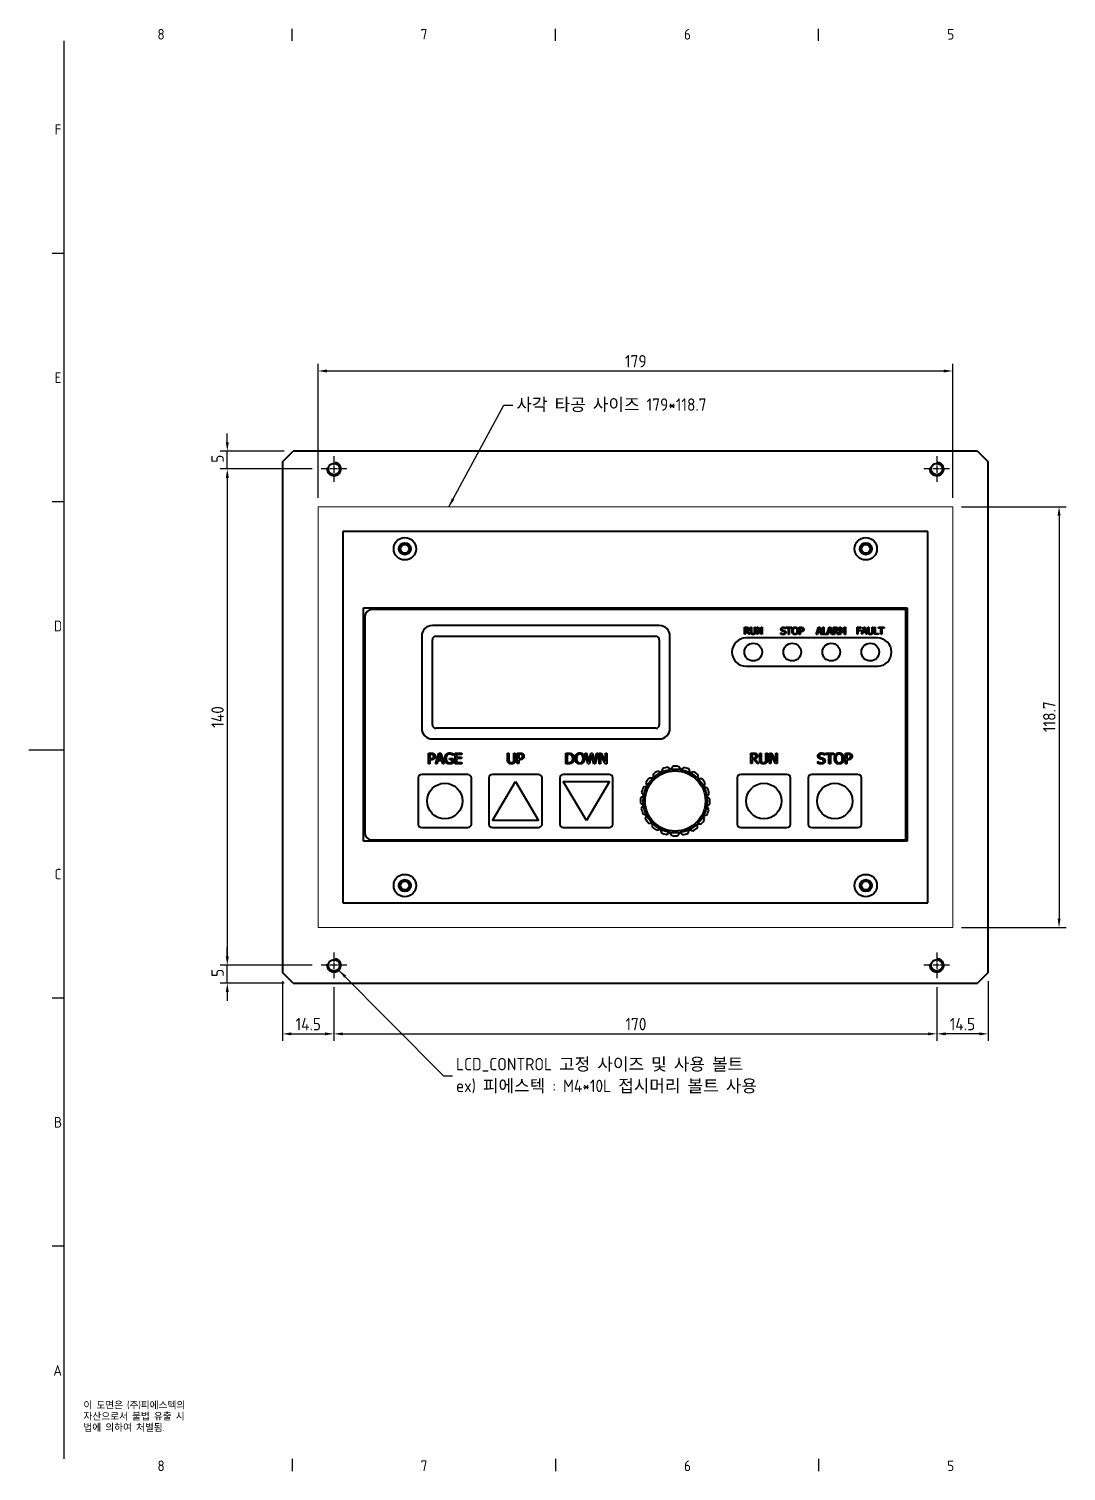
# Model space of a CAD drawing. Header units: millimetres. Extents: x 0 to 1193, y 0 to 420.
# Drawn here: x 0 to 292.6, y 6.6 to 413.4 of the extents above; entities that cross this region are included whole.
import ezdxf

# ---------------------------------------------------------------- set-up
doc = ezdxf.new("R2010")
doc.units = ezdxf.units.MM
doc.linetypes.add('CHAIN', pattern=[0.3543, 0.2362, -0.0295, 0.0591, -0.0295])
doc.layers.get('0').update_dxf_attribs({"color": 3, "lineweight": 25})
for name, color, linetype, lineweight in [('가시적인 것(ISO)', 3, 'Continuous', 40), ('가시적인 좁은 것(ISO)', 3, 'Continuous', 35), ('경계(ISO)', 7, 'Continuous', 25), ('기호(ISO)', 5, 'Continuous', 25), ('스케치 형상(ISO)', 3, 'Continuous', 25), ('중심 표식(ISO)', 1, 'Continuous', 25), ('치수(ISO)', 2, 'Continuous', 25)]:
    doc.layers.add(name, color=color, linetype=linetype, lineweight=lineweight)
doc.styles.add('문자 텍스트_PSTEK_POSCO', font='isocp.shx')
doc.styles.add('치수 텍스트_PSTEK_POSCO', font='isocp.shx')
doc.dimstyles.new('치수_PSTEK_POSCO', dxfattribs={"dimtxt": 3.5, "dimasz": 2.5, "dimexe": 2, "dimexo": 2.5, "dimgap": 1, "dimtad": 1, "dimrnd": 1e-08, "dimdsep": 46, "dimtxsty": '치수 텍스트_PSTEK_POSCO', "dimcen": 0.09, "dimdle": 10, "dimclrd": 7, "dimclre": 7, "dimclrt": 2, "dimadec": 1, "dimazin": 2, "dimtfac": 1, "dimtmove": 0, "dimatfit": 3, "dimfxl": 0, "dimtolj": 1, "dimlwd": -1, "dimlwe": -1, "dimarcsym": 0})
doc.dimstyles.new('치수_PSTEK_POSCO$7', dxfattribs={"dimtxt": 3.5, "dimasz": 2.5, "dimexe": 2, "dimexo": 2.5, "dimgap": 1, "dimtad": 1, "dimrnd": 1e-08, "dimdsep": 46, "dimtxsty": '치수 텍스트_PSTEK_POSCO', "dimcen": 0.09, "dimdle": 10, "dimclrd": 7, "dimclre": 7, "dimclrt": 2, "dimadec": 1, "dimazin": 2, "dimtfac": 1, "dimtmove": 0, "dimatfit": 3, "dimfxl": 0, "dimtolj": 1, "dimlwd": -1, "dimlwe": -1, "dimarcsym": 0})

# ---------------------------------------------------------------- blocks, each defined once
blk = doc.blocks.new('경계 Default Border')
at = {"layer": '경계(ISO)'}
for p, q in [((74.25, 410), (74.25, 413.4)), ((148.5, 410), (148.5, 413.4)), ((222.75, 410), (222.75, 413.4)), ((10, 350), (6.6, 350)), ((10, 280), (6.6, 280)), ((10, 140), (6.6, 140)), ((10, 70), (6.6, 70)), ((74.25, 10), (74.25, 6.6)), ((148.5, 10), (148.5, 6.6)), ((222.75, 10), (222.75, 6.6))]:
    blk.add_line(p, q, dxfattribs=at)
at = {"layer": '경계(ISO)', "flags": 128}
for points in [[(10, 10), (10, 410)], [(0, 210), (10, 210)]]:
    blk.add_lwpolyline(points, dxfattribs=at)
at = {"layer": '경계(ISO)', "color": 2, "char_height": 3, "attachment_point": 7, "style": '문자 텍스트_PSTEK_POSCO'}
for s, insert in [('8', (36.27, 410.37)), ('7', (110.52, 410.39)), ('6', (184.77, 410.37)), ('5', (259.02, 410.37)), ('F', (7.24, 383.5)), ('E', (7.24, 313.47)), ('D', (7.08, 243.47)), ('C', (7.24, 173.47)), ('B', (7.08, 103.47)), ('A', (6.91, 33.49)), ('8', (36.27, 6.57)), ('7', (110.52, 6.59)), ('6', (184.77, 6.57)), ('5', (259.02, 6.57))]:
    blk.add_mtext(s, dxfattribs=dict(at, insert=insert))
blk = doc.blocks.new('*D23')
at = {"layer": 'Defpoints', "color": 0}
for p in [(82.43, 289.25), (55.97, 149.25), (82.43, 149.25)]:
    blk.add_point(p, dxfattribs=at)
at = {"layer": '치수(ISO)', "color": 7}
for p, q in [((79.93, 289.25), (53.97, 289.25)), ((55.97, 286.75), (55.97, 151.75)), ((79.93, 149.25), (53.97, 149.25))]:
    blk.add_line(p, q, dxfattribs=at)
for points in [[(55.55, 286.75), (56.39, 286.75), (55.97, 289.25)], [(55.55, 151.75), (56.39, 151.75), (55.97, 149.25)]]:
    blk.add_solid(points, dxfattribs=at)
at = {"layer": '치수(ISO)', "color": 2, "insert": (53.22, 216.27), "char_height": 3.5, "attachment_point": 4, "rotation": 90, "style": '치수 텍스트_PSTEK_POSCO'}
blk.add_mtext('\\A1;140', dxfattribs=at)
blk = doc.blocks.new('*D24')
at = {"layer": 'Defpoints', "color": 0}
for p in [(86.05, 145.63), (256.05, 145.63), (256.05, 129.92)]:
    blk.add_point(p, dxfattribs=at)
at = {"layer": '치수(ISO)', "color": 7}
for p, q in [((86.05, 143.13), (86.05, 127.92)), ((256.05, 143.13), (256.05, 127.92)), ((88.55, 129.92), (253.55, 129.92))]:
    blk.add_line(p, q, dxfattribs=at)
for points in [[(88.55, 130.33), (88.55, 129.5), (86.05, 129.92)], [(253.55, 130.33), (253.55, 129.5), (256.05, 129.92)]]:
    blk.add_solid(points, dxfattribs=at)
at = {"layer": '치수(ISO)', "color": 2, "insert": (168.25, 132.67), "char_height": 3.5, "attachment_point": 4, "style": '치수 텍스트_PSTEK_POSCO'}
blk.add_mtext('\\A1;170', dxfattribs=at)
blk = doc.blocks.new('*D25')
at = {"layer": 'Defpoints', "color": 0}
for p in [(71.55, 147.25), (86.05, 145.63), (86.05, 129.92)]:
    blk.add_point(p, dxfattribs=at)
at = {"layer": '치수(ISO)', "color": 7}
for p, q in [((71.55, 144.75), (71.55, 127.92)), ((86.05, 143.13), (86.05, 127.92)), ((74.05, 129.92), (83.55, 129.92))]:
    blk.add_line(p, q, dxfattribs=at)
for points in [[(74.05, 130.33), (74.05, 129.5), (71.55, 129.92)], [(83.55, 130.33), (83.55, 129.5), (86.05, 129.92)]]:
    blk.add_solid(points, dxfattribs=at)
at = {"layer": '치수(ISO)', "color": 2, "insert": (75.23, 132.67), "char_height": 3.5, "attachment_point": 4, "style": '치수 텍스트_PSTEK_POSCO'}
blk.add_mtext('\\A1;14.5', dxfattribs=at)
blk = doc.blocks.new('*D26')
at = {"layer": 'Defpoints', "color": 0}
for p in [(270.55, 147.25), (256.05, 145.63), (256.05, 129.92)]:
    blk.add_point(p, dxfattribs=at)
at = {"layer": '치수(ISO)', "color": 7}
for p, q in [((256.05, 143.13), (256.05, 127.92)), ((270.55, 144.75), (270.55, 127.92)), ((268.05, 129.92), (258.55, 129.92))]:
    blk.add_line(p, q, dxfattribs=at)
for points in [[(258.55, 130.33), (258.55, 129.5), (256.05, 129.92)], [(268.05, 130.33), (268.05, 129.5), (270.55, 129.92)]]:
    blk.add_solid(points, dxfattribs=at)
at = {"layer": '치수(ISO)', "color": 2, "insert": (259.73, 132.67), "char_height": 3.5, "attachment_point": 4, "style": '치수 텍스트_PSTEK_POSCO'}
blk.add_mtext('\\A1;14.5', dxfattribs=at)
blk = doc.blocks.new('*D27')
at = {"layer": 'Defpoints', "color": 0}
for p in [(55.97, 149.25), (82.43, 149.25), (74.55, 144.25)]:
    blk.add_point(p, dxfattribs=at)
at = {"layer": '치수(ISO)', "color": 7}
for p, q in [((55.97, 151.75), (55.97, 154.25)), ((79.93, 149.25), (53.97, 149.25)), ((55.97, 144.25), (55.97, 149.25)), ((72.05, 144.25), (53.97, 144.25)), ((55.97, 141.75), (55.97, 139.25))]:
    blk.add_line(p, q, dxfattribs=at)
for points in [[(55.55, 151.75), (56.39, 151.75), (55.97, 149.25)], [(55.55, 141.75), (56.39, 141.75), (55.97, 144.25)]]:
    blk.add_solid(points, dxfattribs=at)
at = {"layer": '치수(ISO)', "color": 2, "insert": (53.22, 145.98), "char_height": 3.5, "attachment_point": 4, "rotation": 90, "style": '치수 텍스트_PSTEK_POSCO'}
blk.add_mtext('\\A1;5', dxfattribs=at)
blk = doc.blocks.new('*D28')
at = {"layer": 'Defpoints', "color": 0}
for p in [(55.97, 294.25), (74.55, 294.25), (82.43, 289.25)]:
    blk.add_point(p, dxfattribs=at)
at = {"layer": '치수(ISO)', "color": 7}
for p, q in [((55.97, 296.75), (55.97, 299.25)), ((72.05, 294.25), (53.97, 294.25)), ((55.97, 289.25), (55.97, 294.25)), ((79.93, 289.25), (53.97, 289.25)), ((55.97, 286.75), (55.97, 284.25))]:
    blk.add_line(p, q, dxfattribs=at)
for points in [[(55.55, 296.75), (56.39, 296.75), (55.97, 294.25)], [(55.55, 286.75), (56.39, 286.75), (55.97, 289.25)]]:
    blk.add_solid(points, dxfattribs=at)
at = {"layer": '치수(ISO)', "color": 2, "insert": (53.22, 290.98), "char_height": 3.5, "attachment_point": 4, "rotation": 90, "style": '치수 텍스트_PSTEK_POSCO'}
blk.add_mtext('\\A1;5', dxfattribs=at)
blk = doc.blocks.new('*D29')
at = {"layer": 'Defpoints', "color": 0}
for p in [(260.55, 316.89), (81.55, 278.6), (260.55, 278.6)]:
    blk.add_point(p, dxfattribs=at)
at = {"layer": '치수(ISO)', "color": 7}
for p, q in [((81.55, 281.1), (81.55, 318.89)), ((260.55, 281.1), (260.55, 318.89)), ((84.05, 316.89), (258.05, 316.89))]:
    blk.add_line(p, q, dxfattribs=at)
for points in [[(84.05, 317.31), (84.05, 316.48), (81.55, 316.89)], [(258.05, 317.31), (258.05, 316.48), (260.55, 316.89)]]:
    blk.add_solid(points, dxfattribs=at)
at = {"layer": '치수(ISO)', "color": 2, "insert": (168.13, 319.64), "char_height": 3.5, "attachment_point": 4, "style": '치수 텍스트_PSTEK_POSCO'}
blk.add_mtext('\\A1;179', dxfattribs=at)
blk = doc.blocks.new('*D30')
at = {"layer": 'Defpoints', "color": 0}
for p in [(260.55, 278.6), (260.55, 159.9), (290.55, 159.9)]:
    blk.add_point(p, dxfattribs=at)
at = {"layer": '치수(ISO)', "color": 7}
for p, q in [((263.05, 278.6), (292.55, 278.6)), ((290.55, 276.1), (290.55, 162.4)), ((263.05, 159.9), (292.55, 159.9))]:
    blk.add_line(p, q, dxfattribs=at)
for points in [[(290.14, 276.1), (290.97, 276.1), (290.55, 278.6)], [(290.14, 162.4), (290.97, 162.4), (290.55, 159.9)]]:
    blk.add_solid(points, dxfattribs=at)
at = {"layer": '치수(ISO)', "color": 2, "insert": (287.8, 215.05), "char_height": 3.5, "attachment_point": 4, "rotation": 90, "style": '치수 텍스트_PSTEK_POSCO'}
blk.add_mtext('\\A1;118.7', dxfattribs=at)

msp = doc.modelspace()

# ---------------------------------------------------------------- linework, layer by layer
at = {"layer": '가시적인 것(ISO)'}
for p, q in [((71.553, 291.25), (74.553, 294.25)), ((267.553, 294.25), (74.553, 294.25)), ((267.553, 294.25), (270.553, 291.25)), ((71.553, 291.25), (71.553, 147.25)), ((270.553, 147.25), (270.553, 291.25)), ((88.553, 271.6), (88.553, 166.9)), ((253.553, 271.6), (88.553, 271.6)), ((253.553, 166.9), (253.553, 271.6)), ((94.403, 184.3), (94.403, 250.1)), ((94.403, 250.1), (247.703, 250.1)), ((247.303, 249.6), (96.803, 249.6)), ((247.303, 184.6), (247.303, 249.6)), ((247.703, 250.1), (247.703, 184.3)), ((94.803, 247.6), (94.803, 186.6)), ((177.803, 245.1), (113.803, 245.1)), ((201.832, 242.621), (201.832, 244.621)), ((201.832, 244.621), (202.348, 244.621)), ((202.362, 244.391), (202.098, 244.391)), ((202.098, 244.391), (202.098, 243.639)), ((203.514, 243.373), (203.514, 244.621)), ((203.514, 244.621), (203.78, 244.621)), ((203.78, 244.621), (203.78, 243.373)), ((204.696, 243.367), (204.696, 244.621)), ((204.696, 244.621), (204.962, 244.621)), ((204.962, 244.621), (204.962, 243.373)), ((205.343, 242.621), (205.343, 244.621)), ((205.343, 244.621), (205.72, 244.621)), ((206.476, 242.621), (205.591, 244.346)), ((205.591, 244.346), (205.591, 242.621)), ((205.72, 244.621), (206.526, 243.038)), ((206.526, 243.038), (206.526, 244.621)), ((206.526, 244.621), (206.774, 244.621)), ((206.774, 244.621), (206.774, 242.621)), ((213.388, 244.188), (213.369, 244.188)), ((213.388, 244.506), (213.388, 244.188)), ((213.532, 244.363), (213.532, 244.6)), ((213.532, 244.6), (215.14, 244.6)), ((214.203, 244.363), (213.532, 244.363)), ((214.203, 242.6), (214.203, 244.363)), ((215.14, 244.363), (214.469, 244.363)), ((214.469, 244.363), (214.469, 242.6)), ((215.14, 244.6), (215.14, 244.363)), ((217.289, 242.6), (217.289, 244.6)), ((217.289, 244.6), (217.792, 244.6)), ((217.775, 244.37), (217.555, 244.37)), ((217.555, 244.37), (217.555, 243.572)), ((222.043, 242.6), (222.717, 244.6)), ((222.874, 244.328), (222.566, 243.386)), ((222.717, 244.6), (223.044, 244.6)), ((223.184, 243.386), (222.874, 244.328)), ((223.044, 244.6), (223.719, 242.6)), ((223.908, 242.6), (223.908, 244.6)), ((223.908, 244.6), (224.174, 244.6)), ((224.174, 244.6), (224.174, 242.837)), ((225.067, 242.619), (225.735, 244.6)), ((225.892, 244.328), (225.584, 243.386)), ((225.735, 244.6), (226.062, 244.6)), ((226.202, 243.386), (225.892, 244.328)), ((226.062, 244.6), (226.737, 242.6)), ((226.926, 242.6), (226.926, 244.6)), ((226.926, 244.6), (227.442, 244.6)), ((227.456, 244.37), (227.192, 244.37)), ((227.192, 244.37), (227.192, 243.618)), ((228.633, 242.6), (228.633, 244.6)), ((228.633, 244.6), (228.996, 244.6)), ((229.398, 243.151), (228.881, 244.323)), ((228.881, 244.323), (228.881, 242.6)), ((228.996, 244.6), (229.495, 243.487)), ((229.495, 243.487), (229.978, 244.6)), ((230.082, 244.323), (229.56, 243.151)), ((229.978, 244.6), (230.348, 244.6)), ((230.082, 242.6), (230.082, 244.323)), ((230.348, 244.6), (230.348, 242.6)), ((233.574, 242.621), (233.574, 244.621)), ((233.574, 244.621), (234.77, 244.621)), ((234.77, 244.384), (233.839, 244.384)), ((233.839, 244.384), (233.839, 243.82)), ((234.77, 244.621), (234.77, 244.384)), ((234.792, 242.621), (235.467, 244.621)), ((235.624, 244.349), (235.316, 243.407)), ((235.467, 244.621), (235.794, 244.621)), ((235.933, 243.407), (235.624, 244.349)), ((235.794, 244.621), (236.468, 242.621)), ((236.634, 243.373), (236.634, 244.621)), ((236.634, 244.621), (236.899, 244.621)), ((236.899, 244.621), (236.899, 243.373)), ((237.815, 243.367), (237.815, 244.621)), ((237.815, 244.621), (238.081, 244.621)), ((238.081, 244.621), (238.081, 243.373)), ((238.462, 242.621), (238.462, 244.621)), ((238.462, 244.621), (238.728, 244.621)), ((238.728, 244.621), (238.728, 242.858)), ((239.625, 244.384), (239.625, 244.621)), ((239.625, 244.621), (241.233, 244.621)), ((240.296, 244.384), (239.625, 244.384)), ((240.296, 242.621), (240.296, 244.384)), ((241.233, 244.384), (240.562, 244.384)), ((240.562, 244.384), (240.562, 242.621)), ((241.233, 244.621), (241.233, 244.384)), ((110.803, 242.1), (110.803, 216.1)), ((113.803, 217.1), (113.803, 241.1)), ((114.803, 242.1), (176.803, 242.1)), ((177.803, 241.1), (177.803, 217.1)), ((180.803, 216.1), (180.803, 242.1)), ((202.098, 242.621), (201.832, 242.621)), ((202.098, 243.639), (202.331, 243.639)), ((202.403, 243.417), (202.098, 243.417)), ((202.098, 243.417), (202.098, 242.621)), ((239.303, 241.6), (202.303, 241.6)), ((203.035, 242.621), (202.403, 243.417)), ((202.668, 243.491), (203.38, 242.621)), ((203.38, 242.621), (203.035, 242.621)), ((205.591, 242.621), (205.343, 242.621)), ((206.774, 242.621), (206.476, 242.621)), ((212.106, 242.72), (212.106, 243.054)), ((212.106, 243.054), (212.125, 243.054)), ((214.469, 242.6), (214.203, 242.6)), ((217.555, 242.6), (217.289, 242.6)), ((217.555, 243.572), (217.737, 243.572)), ((217.78, 243.346), (217.555, 243.346)), ((217.555, 243.346), (217.555, 242.6)), ((222.312, 242.6), (222.043, 242.6)), ((222.493, 243.159), (222.312, 242.6)), ((223.257, 243.159), (222.493, 243.159)), ((222.566, 243.386), (223.184, 243.386)), ((223.438, 242.6), (223.257, 243.159)), ((223.719, 242.6), (223.438, 242.6)), ((225.33, 242.6), (223.908, 242.6)), ((224.174, 242.837), (225.067, 242.837)), ((225.067, 242.837), (225.067, 242.619)), ((225.511, 243.159), (225.33, 242.6)), ((226.275, 243.159), (225.511, 243.159)), ((225.584, 243.386), (226.202, 243.386)), ((226.456, 242.6), (226.275, 243.159)), ((226.737, 242.6), (226.456, 242.6)), ((227.192, 242.6), (226.926, 242.6)), ((227.192, 243.618), (227.425, 243.618)), ((227.497, 243.396), (227.192, 243.396)), ((227.192, 243.396), (227.192, 242.6)), ((228.129, 242.6), (227.497, 243.396)), ((227.762, 243.47), (228.474, 242.6)), ((228.474, 242.6), (228.129, 242.6)), ((228.881, 242.6), (228.633, 242.6)), ((229.56, 243.151), (229.398, 243.151)), ((230.348, 242.6), (230.082, 242.6)), ((233.839, 242.621), (233.574, 242.621)), ((233.839, 243.82), (234.731, 243.82)), ((234.731, 243.584), (233.839, 243.584)), ((233.839, 243.584), (233.839, 242.621)), ((234.731, 243.82), (234.731, 243.584)), ((235.061, 242.621), (234.792, 242.621)), ((235.243, 243.18), (235.061, 242.621)), ((236.006, 243.18), (235.243, 243.18)), ((235.316, 243.407), (235.933, 243.407)), ((236.188, 242.621), (236.006, 243.18)), ((236.468, 242.621), (236.188, 242.621)), ((239.621, 242.621), (238.462, 242.621)), ((238.728, 242.858), (239.621, 242.858)), ((239.621, 242.858), (239.621, 242.621)), ((240.562, 242.621), (240.296, 242.621)), ((202.303, 233.6), (239.303, 233.6)), ((176.803, 216.1), (114.803, 216.1)), ((113.803, 213.1), (177.803, 213.1)), ((112.697, 206.102), (112.697, 209.102)), ((112.697, 209.102), (113.451, 209.102)), ((113.427, 208.757), (113.096, 208.757)), ((113.096, 208.757), (113.096, 207.561)), ((113.096, 207.561), (113.368, 207.561)), ((114.649, 206.102), (115.661, 209.102)), ((115.897, 208.694), (115.435, 207.282)), ((115.661, 209.102), (116.152, 209.102)), ((116.361, 207.282), (115.897, 208.694)), ((116.152, 209.102), (117.163, 206.102)), ((118.612, 207.262), (118.612, 207.612)), ((118.612, 207.612), (119.701, 207.612)), ((119.689, 208.417), (119.655, 208.417)), ((119.689, 208.898), (119.689, 208.417)), ((119.701, 207.612), (119.701, 206.302)), ((120.202, 206.102), (120.202, 209.102)), ((120.202, 209.102), (122.079, 209.102)), ((122.079, 208.748), (120.601, 208.748)), ((120.601, 208.748), (120.601, 207.926)), ((120.601, 207.926), (121.979, 207.926)), ((121.979, 207.571), (120.601, 207.571)), ((120.601, 207.571), (120.601, 206.457)), ((121.979, 207.926), (121.979, 207.571)), ((122.079, 209.102), (122.079, 208.748)), ((135.01, 207.26), (135.01, 209.132)), ((135.01, 209.132), (135.408, 209.132)), ((135.408, 209.132), (135.408, 207.26)), ((136.782, 207.25), (136.782, 209.132)), ((136.782, 209.132), (137.181, 209.132)), ((137.181, 209.132), (137.181, 207.26)), ((137.752, 206.132), (137.752, 209.132)), ((137.752, 209.132), (138.506, 209.132)), ((138.481, 208.786), (138.151, 208.786)), ((138.151, 208.786), (138.151, 207.59)), ((138.151, 207.59), (138.423, 207.59)), ((151.441, 206.1), (151.441, 209.1)), ((151.441, 209.1), (152.124, 209.1)), ((152.143, 208.755), (151.84, 208.755)), ((151.84, 208.755), (151.84, 206.445)), ((157.674, 206.1), (156.908, 209.1)), ((156.908, 209.1), (157.319, 209.1)), ((157.319, 209.1), (157.922, 206.613)), ((157.922, 206.613), (158.52, 209.1)), ((158.71, 208.59), (158.117, 206.1)), ((158.52, 209.1), (158.926, 209.1)), ((159.32, 206.1), (158.71, 208.59)), ((158.926, 209.1), (159.529, 206.584)), ((159.529, 206.584), (160.13, 209.1)), ((160.521, 209.1), (159.767, 206.1)), ((160.13, 209.1), (160.521, 209.1)), ((160.878, 206.1), (160.878, 209.1)), ((160.878, 209.1), (161.445, 209.1)), ((162.578, 206.1), (161.25, 208.687)), ((161.25, 208.687), (161.25, 206.1)), ((161.445, 209.1), (162.653, 206.725)), ((162.653, 206.725), (162.653, 209.1)), ((162.653, 209.1), (163.025, 209.1)), ((163.025, 209.1), (163.025, 206.1)), ((203.597, 206.132), (203.597, 209.132)), ((203.597, 209.132), (204.37, 209.132)), ((204.392, 208.786), (203.995, 208.786)), ((203.995, 208.786), (203.995, 207.658)), ((203.995, 207.658), (204.345, 207.658)), ((206.12, 207.26), (206.12, 209.132)), ((206.12, 209.132), (206.519, 209.132)), ((206.519, 209.132), (206.519, 207.26)), ((207.893, 207.25), (207.893, 209.132)), ((207.893, 209.132), (208.291, 209.132)), ((208.291, 209.132), (208.291, 207.26)), ((208.863, 206.132), (208.863, 209.132)), ((208.863, 209.132), (209.429, 209.132)), ((210.562, 206.132), (209.234, 208.718)), ((209.234, 208.718), (209.234, 206.132)), ((209.429, 209.132), (210.637, 206.756)), ((210.637, 206.756), (210.637, 209.132)), ((210.637, 209.132), (211.009, 209.132)), ((211.009, 209.132), (211.009, 206.132)), ((224.431, 208.483), (224.401, 208.483)), ((224.431, 208.959), (224.431, 208.483)), ((224.647, 208.745), (224.647, 209.1)), ((224.647, 209.1), (227.059, 209.1)), ((225.653, 208.745), (224.647, 208.745)), ((225.653, 206.1), (225.653, 208.745)), ((227.059, 208.745), (226.052, 208.745)), ((226.052, 208.745), (226.052, 206.1)), ((227.059, 209.1), (227.059, 208.745)), ((230.282, 206.1), (230.282, 209.1)), ((230.282, 209.1), (231.036, 209.1)), ((231.012, 208.755), (230.681, 208.755)), ((230.681, 208.755), (230.681, 207.559)), ((230.681, 207.559), (230.953, 207.559)), ((113.096, 206.102), (112.697, 206.102)), ((113.434, 207.221), (113.096, 207.221)), ((113.096, 207.221), (113.096, 206.102)), ((115.053, 206.102), (114.649, 206.102)), ((115.325, 206.941), (115.053, 206.102)), ((116.47, 206.941), (115.325, 206.941)), ((115.435, 207.282), (116.361, 207.282)), ((116.743, 206.102), (116.47, 206.941)), ((117.163, 206.102), (116.743, 206.102)), ((119.307, 207.262), (118.612, 207.262)), ((119.307, 206.487), (119.307, 207.262)), ((122.079, 206.102), (120.202, 206.102)), ((120.601, 206.457), (122.079, 206.457)), ((122.079, 206.457), (122.079, 206.102)), ((138.151, 206.132), (137.752, 206.132)), ((138.489, 207.25), (138.151, 207.25)), ((138.151, 207.25), (138.151, 206.132)), ((152.131, 206.1), (151.441, 206.1)), ((151.84, 206.445), (152.143, 206.445)), ((158.117, 206.1), (157.674, 206.1)), ((159.767, 206.1), (159.32, 206.1)), ((161.25, 206.1), (160.878, 206.1)), ((163.025, 206.1), (162.578, 206.1)), ((178.35, 203.685), (177.32, 204.039)), ((178.703, 204.715), (178.35, 203.685)), ((181.042, 204.511), (180.172, 205.166)), ((181.696, 205.381), (181.042, 204.511)), ((183.857, 204.465), (183.232, 205.356)), ((184.749, 205.09), (183.857, 204.465)), ((186.521, 203.551), (186.201, 204.591)), ((187.561, 203.87), (186.521, 203.551)), ((203.995, 206.132), (203.597, 206.132)), ((204.452, 207.325), (203.995, 207.325)), ((203.995, 207.325), (203.995, 206.132)), ((205.401, 206.132), (204.452, 207.325)), ((204.851, 207.437), (205.918, 206.132)), ((205.918, 206.132), (205.401, 206.132)), ((209.234, 206.132), (208.863, 206.132)), ((211.009, 206.132), (210.562, 206.132)), ((222.508, 206.28), (222.508, 206.781)), ((222.508, 206.781), (222.537, 206.781)), ((226.052, 206.1), (225.653, 206.1)), ((230.681, 206.1), (230.282, 206.1)), ((231.019, 207.218), (230.681, 207.218)), ((230.681, 207.218), (230.681, 206.1)), ((109.803, 202.1), (109.803, 189.1)), ((123.803, 203.1), (110.803, 203.1)), ((124.803, 189.1), (124.803, 202.1)), ((129.733, 202.1), (129.733, 189.1)), ((143.733, 203.1), (130.733, 203.1)), ((130.733, 190.1), (137.233, 201.1)), ((137.233, 201.1), (143.733, 190.1)), ((144.733, 189.1), (144.733, 202.1)), ((149.733, 202.1), (149.733, 189.1)), ((163.733, 203.1), (150.733, 203.1)), ((157.233, 190.1), (150.733, 201.1)), ((150.733, 201.1), (163.733, 201.1)), ((163.733, 201.1), (157.233, 190.1)), ((164.733, 189.1), (164.733, 202.1)), ((174.352, 199.818), (173.312, 199.499)), ((174.033, 200.858), (174.352, 199.818)), ((176.045, 202.068), (174.957, 202.086)), ((176.063, 203.157), (176.045, 202.068)), ((188.771, 201.858), (188.789, 202.946)), ((189.86, 201.84), (188.771, 201.858)), ((190.388, 199.553), (190.742, 200.583)), ((191.418, 199.2), (190.388, 199.553)), ((199.803, 202.1), (199.803, 189.1)), ((213.803, 203.1), (200.803, 203.1)), ((214.803, 189.1), (214.803, 202.1)), ((219.803, 202.1), (219.803, 189.1)), ((233.803, 203.1), (220.803, 203.1)), ((234.803, 189.1), (234.803, 202.1)), ((173.438, 197.154), (172.547, 196.529)), ((172.813, 198.046), (173.438, 197.154)), ((191.214, 196.861), (191.868, 197.731)), ((192.084, 196.207), (191.214, 196.861)), ((172.522, 194.993), (173.392, 194.339)), ((173.392, 194.339), (172.737, 193.469)), ((173.188, 192), (174.218, 191.647)), ((174.218, 191.647), (173.864, 190.617)), ((190.253, 191.382), (191.294, 191.702)), ((190.573, 190.342), (190.253, 191.382)), ((191.168, 194.046), (192.059, 194.671)), ((191.793, 193.154), (191.168, 194.046)), ((110.803, 188.1), (123.803, 188.1)), ((143.733, 190.1), (130.733, 190.1)), ((130.733, 188.1), (143.733, 188.1)), ((150.733, 188.1), (163.733, 188.1)), ((174.746, 189.36), (175.835, 189.342)), ((175.835, 189.342), (175.817, 188.254)), ((177.045, 187.33), (178.085, 187.65)), ((178.085, 187.65), (178.404, 186.609)), ((185.903, 186.485), (186.256, 187.515)), ((186.256, 187.515), (187.286, 187.161)), ((188.543, 188.043), (188.561, 189.132)), ((188.561, 189.132), (189.649, 189.114)), ((200.803, 188.1), (213.803, 188.1)), ((220.803, 188.1), (233.803, 188.1)), ((247.703, 184.3), (94.403, 184.3)), ((96.803, 184.6), (247.303, 184.6)), ((179.857, 186.11), (180.749, 186.735)), ((180.749, 186.735), (181.374, 185.844)), ((182.91, 185.819), (183.564, 186.689)), ((183.564, 186.689), (184.434, 186.035)), ((88.553, 166.9), (253.553, 166.9)), ((74.553, 144.25), (71.553, 147.25)), ((270.553, 147.25), (267.553, 144.25)), ((74.553, 144.25), (267.553, 144.25))]:
    msp.add_line(p, q, dxfattribs=at)
for centre, radius in [((86.053, 289.25), 1.621), ((256.053, 289.25), 1.621), ((106.053, 266.75), 3.15), ((236.053, 266.75), 3.15), ((106.053, 266.75), 1.7), ((106.053, 266.75), 1.23), ((236.053, 266.75), 1.7), ((236.053, 266.75), 1.23), ((204.303, 237.6), 2.5), ((215.303, 237.6), 2.5), ((226.303, 237.6), 2.5), ((237.303, 237.6), 2.5), ((182.303, 195.6), 9), ((182.303, 195.6), 8.5), ((117.303, 195.6), 5), ((207.303, 195.6), 5), ((227.303, 195.6), 5), ((106.053, 171.75), 3.15), ((106.053, 171.75), 1.7), ((106.053, 171.75), 1.23), ((236.053, 171.75), 3.15), ((236.053, 171.75), 1.7), ((236.053, 171.75), 1.23), ((86.053, 149.25), 1.621), ((256.053, 149.25), 1.621)]:
    msp.add_circle(centre, radius, dxfattribs=at)
for centre, radius, start, end in [((96.803, 247.6), 2, 90, 180), ((113.803, 242.1), 3, 90, 180), ((177.803, 242.1), 3, 0, 90), ((114.803, 241.1), 1, 90, 180), ((176.803, 241.1), 1, 0, 90), ((202.303, 237.6), 4, 90, 270), ((239.303, 237.6), 4, 270, 90), ((113.803, 216.1), 3, 180, 270), ((114.803, 217.1), 1, 180, 270), ((176.803, 217.1), 1, 270, 0), ((177.803, 216.1), 3, 270, 0), ((182.303, 195.6), 9.8, 120.55901, 129.54933), ((182.303, 195.6), 9.8, 102.55901, 111.54933), ((182.303, 195.6), 9.8, 84.55901, 93.54933), ((182.303, 195.6), 9.8, 66.55901, 75.54933), ((182.303, 195.6), 9.8, 48.55901, 57.54933), ((110.803, 202.1), 1, 90, 180), ((123.803, 202.1), 1, 0, 90), ((130.733, 202.1), 1, 90, 180), ((143.733, 202.1), 1, 0, 90), ((150.733, 202.1), 1, 90, 180), ((163.733, 202.1), 1, 0, 90), ((182.303, 195.6), 9.8, 156.55901, 165.54933), ((182.303, 195.6), 9.8, 138.55901, 147.54933), ((182.303, 195.6), 9.8, 30.55901, 39.54933), ((200.803, 202.1), 1, 90, 180), ((213.803, 202.1), 1, 0, 90), ((220.803, 202.1), 1, 90, 180), ((233.803, 202.1), 1, 0, 90), ((182.303, 195.6), 9.8, 174.55901, 183.54933), ((182.303, 195.6), 9.8, 12.55901, 21.54933), ((182.303, 195.6), 9.8, 354.55901, 3.54933), ((182.303, 195.6), 9.8, 192.55901, 201.54933), ((182.303, 195.6), 9.8, 336.55901, 345.54933), ((110.803, 189.1), 1, 180, 270), ((123.803, 189.1), 1, 270, 0), ((130.733, 189.1), 1, 180, 270), ((143.733, 189.1), 1, 270, 0), ((150.733, 189.1), 1, 180, 270), ((163.733, 189.1), 1, 270, 0), ((182.303, 195.6), 9.8, 210.55901, 219.54933), ((182.303, 195.6), 9.8, 228.55901, 237.54933), ((182.303, 195.6), 9.8, 300.55901, 309.54933), ((182.303, 195.6), 9.8, 318.55901, 327.54933), ((200.803, 189.1), 1, 180, 270), ((213.803, 189.1), 1, 270, 0), ((220.803, 189.1), 1, 180, 270), ((233.803, 189.1), 1, 270, 0), ((96.803, 186.6), 2, 180, 270), ((182.303, 195.6), 9.8, 246.55901, 255.54933), ((182.303, 195.6), 9.8, 264.55901, 273.54933), ((182.303, 195.6), 9.8, 282.55901, 291.54933)]:
    msp.add_arc(centre, radius, start, end, dxfattribs=at)
for points in [[(202.348, 244.621), (202.519, 244.621), (202.751, 244.584), (202.856, 244.516)], [(202.68, 244.323), (202.623, 244.36), (202.472, 244.391), (202.362, 244.391)], [(202.806, 244.057), (202.806, 244.145), (202.745, 244.279), (202.68, 244.323)], [(202.856, 244.516), (202.962, 244.448), (203.083, 244.235), (203.083, 244.078)], [(212.121, 244.064), (212.121, 244.307), (212.5, 244.636), (212.793, 244.636)], [(212.811, 244.406), (212.626, 244.406), (212.398, 244.232), (212.398, 244.091)], [(212.793, 244.636), (212.962, 244.636), (213.26, 244.569), (213.388, 244.506)], [(213.369, 244.188), (213.273, 244.276), (212.975, 244.406), (212.811, 244.406)], [(215.229, 243.6), (215.229, 243.851), (215.354, 244.234), (215.469, 244.372)], [(215.469, 244.372), (215.586, 244.504), (215.912, 244.642), (216.113, 244.642)], [(215.67, 244.205), (215.591, 244.102), (215.506, 243.795), (215.506, 243.6)], [(216.114, 244.412), (215.97, 244.412), (215.753, 244.312), (215.67, 244.205)], [(216.113, 244.642), (216.317, 244.642), (216.644, 244.5), (216.758, 244.372)], [(216.557, 244.205), (216.477, 244.308), (216.254, 244.412), (216.114, 244.412)], [(216.72, 243.6), (216.72, 243.798), (216.634, 244.104), (216.557, 244.205)], [(216.758, 244.372), (216.871, 244.239), (216.997, 243.85), (216.997, 243.6)], [(218.132, 244.294), (218.069, 244.336), (217.9, 244.37), (217.775, 244.37)], [(217.792, 244.6), (217.97, 244.6), (218.219, 244.542), (218.315, 244.475)], [(218.276, 243.989), (218.276, 244.093), (218.205, 244.245), (218.132, 244.294)], [(218.315, 244.475), (218.427, 244.399), (218.553, 244.164), (218.553, 243.997)], [(227.442, 244.6), (227.613, 244.6), (227.845, 244.563), (227.95, 244.495)], [(227.774, 244.302), (227.717, 244.339), (227.566, 244.37), (227.456, 244.37)], [(227.9, 244.036), (227.9, 244.124), (227.839, 244.258), (227.774, 244.302)], [(227.95, 244.495), (228.056, 244.427), (228.177, 244.214), (228.177, 244.057)], [(202.331, 243.639), (202.446, 243.639), (202.63, 243.679), (202.693, 243.743)], [(203.083, 244.078), (203.083, 243.859), (202.86, 243.563), (202.668, 243.491)], [(202.693, 243.743), (202.751, 243.798), (202.806, 243.953), (202.806, 244.057)], [(203.706, 242.764), (203.6, 242.867), (203.514, 243.159), (203.514, 243.373)], [(204.237, 242.579), (204.061, 242.579), (203.798, 242.671), (203.706, 242.764)], [(203.78, 243.373), (203.78, 243.234), (203.816, 243.046), (203.866, 242.97)], [(203.866, 242.97), (203.92, 242.889), (204.104, 242.806), (204.237, 242.806)], [(204.237, 242.806), (204.362, 242.806), (204.557, 242.889), (204.61, 242.97)], [(204.771, 242.764), (204.675, 242.67), (204.422, 242.579), (204.237, 242.579)], [(204.61, 242.97), (204.66, 243.046), (204.696, 243.232), (204.696, 243.367)], [(204.962, 243.373), (204.962, 243.164), (204.878, 242.866), (204.771, 242.764)], [(212.762, 242.564), (212.545, 242.564), (212.241, 242.655), (212.106, 242.72)], [(212.25, 243.702), (212.189, 243.769), (212.121, 243.947), (212.121, 244.064)], [(212.125, 243.054), (212.257, 242.931), (212.589, 242.795), (212.743, 242.795)], [(212.581, 243.525), (212.477, 243.553), (212.313, 243.636), (212.25, 243.702)], [(212.398, 244.091), (212.398, 243.965), (212.532, 243.814), (212.659, 243.78)], [(212.942, 243.435), (212.85, 243.461), (212.696, 243.496), (212.581, 243.525)], [(212.659, 243.78), (212.743, 243.757), (212.988, 243.699), (213.069, 243.675)], [(212.743, 242.795), (212.963, 242.795), (213.189, 242.978), (213.189, 243.128)], [(213.284, 242.746), (213.189, 242.658), (212.946, 242.564), (212.762, 242.564)], [(213.189, 243.128), (213.189, 243.248), (213.07, 243.397), (212.942, 243.435)], [(213.069, 243.675), (213.275, 243.611), (213.466, 243.357), (213.466, 243.171)], [(213.466, 243.171), (213.466, 243.052), (213.37, 242.825), (213.284, 242.746)], [(215.467, 242.83), (215.352, 242.963), (215.229, 243.354), (215.229, 243.6)], [(216.113, 242.558), (215.91, 242.558), (215.586, 242.696), (215.467, 242.83)], [(215.506, 243.6), (215.506, 243.206), (215.837, 242.788), (216.114, 242.788)], [(216.758, 242.83), (216.634, 242.691), (216.309, 242.558), (216.113, 242.558)], [(216.114, 242.788), (216.391, 242.788), (216.72, 243.206), (216.72, 243.6)], [(216.997, 243.6), (216.997, 243.357), (216.874, 242.963), (216.758, 242.83)], [(217.737, 243.572), (217.899, 243.572), (218.098, 243.624), (218.163, 243.692)], [(218.378, 243.553), (218.275, 243.451), (217.994, 243.346), (217.78, 243.346)], [(218.163, 243.692), (218.223, 243.752), (218.276, 243.893), (218.276, 243.989)], [(218.553, 243.997), (218.553, 243.867), (218.461, 243.634), (218.378, 243.553)], [(227.425, 243.618), (227.54, 243.618), (227.724, 243.658), (227.787, 243.722)], [(228.177, 244.057), (228.177, 243.838), (227.954, 243.542), (227.762, 243.47)], [(227.787, 243.722), (227.845, 243.777), (227.9, 243.932), (227.9, 244.036)], [(236.825, 242.764), (236.719, 242.867), (236.634, 243.159), (236.634, 243.373)], [(237.356, 242.579), (237.18, 242.579), (236.917, 242.671), (236.825, 242.764)], [(236.899, 243.373), (236.899, 243.234), (236.935, 243.046), (236.985, 242.97)], [(236.985, 242.97), (237.039, 242.889), (237.224, 242.806), (237.356, 242.806)], [(237.356, 242.806), (237.481, 242.806), (237.676, 242.889), (237.729, 242.97)], [(237.89, 242.764), (237.794, 242.67), (237.541, 242.579), (237.356, 242.579)], [(237.729, 242.97), (237.779, 243.046), (237.815, 243.232), (237.815, 243.367)], [(238.081, 243.373), (238.081, 243.164), (237.997, 242.866), (237.89, 242.764)], [(113.368, 207.561), (113.611, 207.561), (113.91, 207.639), (114.008, 207.741)], [(113.961, 208.643), (113.867, 208.706), (113.614, 208.757), (113.427, 208.757)], [(114.331, 207.532), (114.175, 207.379), (113.755, 207.221), (113.434, 207.221)], [(113.451, 209.102), (113.718, 209.102), (114.093, 209.015), (114.236, 208.915)], [(114.178, 208.186), (114.178, 208.342), (114.071, 208.57), (113.961, 208.643)], [(114.008, 207.741), (114.098, 207.831), (114.178, 208.043), (114.178, 208.186)], [(114.236, 208.915), (114.404, 208.801), (114.593, 208.449), (114.593, 208.198)], [(114.593, 208.198), (114.593, 208.004), (114.455, 207.654), (114.331, 207.532)], [(117.277, 207.605), (117.277, 207.967), (117.482, 208.541), (117.671, 208.745)], [(117.669, 206.436), (117.479, 206.635), (117.277, 207.223), (117.277, 207.605)], [(117.671, 208.745), (117.854, 208.942), (118.388, 209.156), (118.707, 209.156)], [(118.661, 208.811), (118.228, 208.811), (117.693, 208.159), (117.693, 207.617)], [(117.693, 207.617), (117.693, 207.316), (117.834, 206.863), (117.968, 206.708)], [(119.276, 208.67), (119.154, 208.731), (118.841, 208.811), (118.661, 208.811)], [(118.707, 209.156), (118.86, 209.156), (119.137, 209.112), (119.264, 209.073)], [(119.264, 209.073), (119.366, 209.044), (119.614, 208.937), (119.689, 208.898)], [(119.655, 208.417), (119.58, 208.483), (119.422, 208.602), (119.276, 208.67)], [(138.423, 207.59), (138.666, 207.59), (138.965, 207.668), (139.062, 207.77)], [(139.016, 208.672), (138.921, 208.735), (138.669, 208.786), (138.481, 208.786)], [(139.386, 207.561), (139.23, 207.408), (138.81, 207.25), (138.489, 207.25)], [(138.506, 209.132), (138.773, 209.132), (139.147, 209.044), (139.291, 208.944)], [(139.233, 208.215), (139.233, 208.371), (139.126, 208.599), (139.016, 208.672)], [(139.062, 207.77), (139.152, 207.86), (139.233, 208.072), (139.233, 208.215)], [(139.291, 208.944), (139.459, 208.83), (139.648, 208.478), (139.648, 208.227)], [(139.648, 208.227), (139.648, 208.033), (139.51, 207.683), (139.386, 207.561)], [(152.124, 209.1), (152.547, 209.1), (153.028, 208.974), (153.199, 208.862)], [(152.936, 208.575), (152.775, 208.67), (152.413, 208.755), (152.143, 208.755)], [(153.391, 207.602), (153.391, 207.948), (153.162, 208.436), (152.936, 208.575)], [(152.972, 206.645), (153.181, 206.786), (153.391, 207.252), (153.391, 207.602)], [(153.806, 207.598), (153.806, 207.187), (153.473, 206.525), (153.194, 206.341)], [(153.199, 208.862), (153.488, 208.67), (153.806, 208.035), (153.806, 207.598)], [(154.069, 207.6), (154.069, 207.977), (154.256, 208.551), (154.429, 208.757)], [(154.426, 206.445), (154.254, 206.645), (154.069, 207.231), (154.069, 207.6)], [(154.429, 208.757), (154.604, 208.957), (155.092, 209.163), (155.394, 209.163)], [(154.73, 208.507), (154.611, 208.354), (154.485, 207.892), (154.485, 207.6)], [(154.485, 207.6), (154.485, 207.009), (154.981, 206.382), (155.396, 206.382)], [(155.396, 208.818), (155.18, 208.818), (154.854, 208.667), (154.73, 208.507)], [(155.394, 209.163), (155.7, 209.163), (156.191, 208.949), (156.361, 208.757)], [(156.06, 208.507), (155.941, 208.662), (155.605, 208.818), (155.396, 208.818)], [(155.396, 206.382), (155.812, 206.382), (156.305, 207.009), (156.305, 207.6)], [(156.305, 207.6), (156.305, 207.897), (156.177, 208.356), (156.06, 208.507)], [(156.361, 208.757), (156.532, 208.558), (156.721, 207.974), (156.721, 207.6)], [(156.721, 207.6), (156.721, 207.235), (156.536, 206.645), (156.361, 206.445)], [(204.345, 207.658), (204.518, 207.658), (204.793, 207.719), (204.888, 207.814)], [(204.37, 209.132), (204.628, 209.132), (204.975, 209.076), (205.133, 208.974)], [(204.868, 208.684), (204.783, 208.74), (204.557, 208.786), (204.392, 208.786)], [(205.474, 208.317), (205.474, 207.989), (205.138, 207.544), (204.851, 207.437)], [(205.058, 208.286), (205.058, 208.417), (204.965, 208.619), (204.868, 208.684)], [(204.888, 207.814), (204.975, 207.897), (205.058, 208.13), (205.058, 208.286)], [(205.133, 208.974), (205.291, 208.872), (205.474, 208.553), (205.474, 208.317)], [(222.529, 208.295), (222.529, 208.66), (223.098, 209.154), (223.538, 209.154)], [(222.724, 207.753), (222.632, 207.853), (222.529, 208.12), (222.529, 208.295)], [(223.22, 207.488), (223.064, 207.53), (222.819, 207.654), (222.724, 207.753)], [(223.565, 208.808), (223.288, 208.808), (222.945, 208.548), (222.945, 208.337)], [(222.945, 208.337), (222.945, 208.147), (223.147, 207.921), (223.337, 207.87)], [(223.762, 207.352), (223.623, 207.391), (223.393, 207.444), (223.22, 207.488)], [(223.337, 207.87), (223.463, 207.836), (223.83, 207.748), (223.952, 207.712)], [(223.538, 209.154), (223.791, 209.154), (224.239, 209.054), (224.431, 208.959)], [(224.401, 208.483), (224.258, 208.614), (223.811, 208.808), (223.565, 208.808)], [(223.952, 207.712), (224.26, 207.617), (224.547, 207.235), (224.547, 206.956)], [(227.192, 207.6), (227.192, 207.977), (227.38, 208.551), (227.552, 208.757)], [(227.55, 206.445), (227.377, 206.645), (227.192, 207.231), (227.192, 207.6)], [(227.552, 208.757), (227.727, 208.957), (228.216, 209.163), (228.517, 209.163)], [(227.854, 208.507), (227.734, 208.354), (227.608, 207.892), (227.608, 207.6)], [(227.608, 207.6), (227.608, 207.009), (228.104, 206.382), (228.52, 206.382)], [(228.52, 208.818), (228.303, 208.818), (227.978, 208.667), (227.854, 208.507)], [(228.517, 209.163), (228.824, 209.163), (229.315, 208.949), (229.485, 208.757)], [(229.183, 208.507), (229.064, 208.662), (228.729, 208.818), (228.52, 208.818)], [(228.52, 206.382), (228.935, 206.382), (229.429, 207.009), (229.429, 207.6)], [(229.429, 207.6), (229.429, 207.897), (229.3, 208.356), (229.183, 208.507)], [(229.485, 208.757), (229.655, 208.558), (229.845, 207.974), (229.845, 207.6)], [(229.845, 207.6), (229.845, 207.235), (229.66, 206.645), (229.485, 206.445)], [(230.953, 207.559), (231.196, 207.559), (231.495, 207.637), (231.593, 207.739)], [(231.546, 208.641), (231.452, 208.704), (231.199, 208.755), (231.012, 208.755)], [(231.916, 207.53), (231.76, 207.376), (231.34, 207.218), (231.019, 207.218)], [(231.036, 209.1), (231.303, 209.1), (231.678, 209.013), (231.821, 208.913)], [(231.763, 208.184), (231.763, 208.339), (231.656, 208.568), (231.546, 208.641)], [(231.593, 207.739), (231.683, 207.829), (231.763, 208.04), (231.763, 208.184)], [(231.821, 208.913), (231.989, 208.799), (232.179, 208.446), (232.179, 208.196)], [(232.179, 208.196), (232.179, 208.001), (232.04, 207.651), (231.916, 207.53)], [(118.704, 206.044), (118.386, 206.044), (117.858, 206.239), (117.669, 206.436)], [(117.968, 206.708), (118.097, 206.552), (118.461, 206.389), (118.69, 206.389)], [(118.69, 206.389), (118.858, 206.389), (119.193, 206.438), (119.307, 206.487)], [(119.259, 206.132), (119.11, 206.088), (118.872, 206.044), (118.704, 206.044)], [(119.701, 206.302), (119.626, 206.268), (119.368, 206.163), (119.259, 206.132)], [(135.297, 206.346), (135.139, 206.501), (135.01, 206.939), (135.01, 207.26)], [(136.094, 206.068), (135.829, 206.068), (135.435, 206.207), (135.297, 206.346)], [(135.408, 207.26), (135.408, 207.051), (135.462, 206.769), (135.537, 206.654)], [(135.537, 206.654), (135.617, 206.533), (135.895, 206.409), (136.094, 206.409)], [(136.094, 206.409), (136.281, 206.409), (136.573, 206.533), (136.653, 206.654)], [(136.894, 206.346), (136.75, 206.205), (136.371, 206.068), (136.094, 206.068)], [(136.653, 206.654), (136.728, 206.769), (136.782, 207.048), (136.782, 207.25)], [(137.181, 207.26), (137.181, 206.946), (137.054, 206.499), (136.894, 206.346)], [(153.194, 206.341), (152.965, 206.197), (152.496, 206.1), (152.131, 206.1)], [(152.143, 206.445), (152.408, 206.445), (152.81, 206.53), (152.972, 206.645)], [(155.394, 206.037), (155.09, 206.037), (154.604, 206.243), (154.426, 206.445)], [(156.361, 206.445), (156.177, 206.236), (155.688, 206.037), (155.394, 206.037)], [(206.407, 206.346), (206.249, 206.501), (206.12, 206.939), (206.12, 207.26)], [(207.204, 206.068), (206.94, 206.068), (206.546, 206.207), (206.407, 206.346)], [(206.519, 207.26), (206.519, 207.051), (206.572, 206.769), (206.648, 206.654)], [(206.648, 206.654), (206.728, 206.533), (207.005, 206.409), (207.204, 206.409)], [(207.204, 206.409), (207.392, 206.409), (207.683, 206.533), (207.764, 206.654)], [(208.004, 206.346), (207.861, 206.205), (207.482, 206.068), (207.204, 206.068)], [(207.764, 206.654), (207.839, 206.769), (207.893, 207.048), (207.893, 207.25)], [(208.291, 207.26), (208.291, 206.946), (208.165, 206.499), (208.004, 206.346)], [(223.492, 206.047), (223.166, 206.047), (222.709, 206.183), (222.508, 206.28)], [(222.537, 206.781), (222.734, 206.596), (223.232, 206.392), (223.463, 206.392)], [(223.463, 206.392), (223.794, 206.392), (224.132, 206.666), (224.132, 206.893)], [(224.275, 206.319), (224.132, 206.188), (223.767, 206.047), (223.492, 206.047)], [(224.132, 206.893), (224.132, 207.072), (223.954, 207.296), (223.762, 207.352)], [(224.547, 206.956), (224.547, 206.778), (224.404, 206.438), (224.275, 206.319)], [(228.517, 206.037), (228.213, 206.037), (227.727, 206.243), (227.55, 206.445)], [(229.485, 206.445), (229.3, 206.236), (228.811, 206.037), (228.517, 206.037)]]:
    msp.add_open_spline(points, degree=2, dxfattribs=at)
at = {"layer": '가시적인 좁은 것(ISO)'}
for centre, radius in [((86.053, 289.25), 2), ((256.053, 289.25), 2), ((106.053, 266.75), 1.5), ((236.053, 266.75), 1.5), ((106.053, 171.75), 1.5), ((236.053, 171.75), 1.5), ((86.053, 149.25), 2), ((256.053, 149.25), 2)]:
    msp.add_arc(centre, radius, 170, 80, dxfattribs=at)
at = {"layer": '스케치 형상(ISO)', "color": 1, "linetype": 'Continuous', "lineweight": 5}
for p, q in [((81.553, 278.6), (260.553, 278.6)), ((81.553, 159.9), (81.553, 278.6)), ((260.553, 278.6), (260.553, 159.9)), ((260.553, 159.9), (81.553, 159.9))]:
    msp.add_line(p, q, dxfattribs=at)
at = {"layer": '중심 표식(ISO)', "linetype": 'CHAIN', "ltscale": 8.047264}
for p, q in [((89.674, 289.25), (82.432, 289.25)), ((86.053, 292.871), (86.053, 285.629)), ((259.674, 289.25), (252.432, 289.25)), ((256.053, 292.871), (256.053, 285.629)), ((86.053, 152.871), (86.053, 145.629)), ((256.053, 152.871), (256.053, 145.629)), ((89.674, 149.25), (82.432, 149.25)), ((259.674, 149.25), (252.432, 149.25))]:
    msp.add_line(p, q, dxfattribs=at)

# ---------------------------------------------------------------- block references
msp.add_blockref('경계 Default Border', (0, 0))

# ---------------------------------------------------------------- texts
at = {"layer": '기호(ISO)', "color": 2, "insert": (137.496, 307.222), "char_height": 3.5, "width": 63.10012, "attachment_point": 4, "style": '치수 텍스트_PSTEK_POSCO'}
msp.add_mtext('{\\fISOCP|b0|i0;\\H3.5000;사각 타공 사이즈 179*118.7}', dxfattribs=at)
at = {"layer": '기호(ISO)', "color": 2, "insert": (120.474, 118.122), "char_height": 3.5, "width": 101.62176, "attachment_point": 4, "line_spacing_factor": 1.05, "style": '치수 텍스트_PSTEK_POSCO'}
msp.add_mtext('{LCD_CONTROL 고정 사이즈 및 사용 볼트\\Pex) 피에스텍 : M4*10L 접시머리 볼트 사용 }', dxfattribs=at)
at = {"layer": '기호(ISO)', "color": 7, "insert": (15.395, 26.228), "char_height": 2, "width": 51.24014, "attachment_point": 1, "line_spacing_factor": 0.944221, "style": '문자 텍스트_PSTEK_POSCO'}
msp.add_mtext('{이 도면은 (주)피에스텍의\\P자산으로서 불법 유출 시 \\P법에 의하여 처벌됨.}', dxfattribs=at)

# ---------------------------------------------------------------- dimensions: what is measured, and where the dimension line sits
at = {"layer": '치수(ISO)', "color": 7}
for base, p1, p2, angle, override, picture, middle in [((260.553, 316.894), (81.553, 278.6), (260.553, 278.6), 180, {"dimdec": 2, "dimtp": 0, "dimtm": 0, "dimtdec": 2, "dimtofl": 0, "dimatfit": 1}, '*D29', (171.053, 316.894)), ((55.969, 294.25), (82.432, 289.25), (74.553, 294.25), 90, {"dimdec": 2, "dimtp": 0, "dimtm": 0, "dimtdec": 2, "dimtofl": 1, "dimatfit": 1}, '*D28', (55.969, 291.75)), ((55.969, 149.25), (82.432, 289.25), (82.432, 149.25), 90, {"dimdec": 2, "dimtp": 0, "dimtm": 0, "dimtdec": 2, "dimtofl": 0, "dimatfit": 1}, '*D23', (55.969, 219.25)), ((290.553, 159.9), (260.553, 278.6), (260.553, 159.9), 90, {"dimdec": 2, "dimtp": 0, "dimtm": 0, "dimtdec": 2, "dimtofl": 0, "dimatfit": 1}, '*D30', (290.553, 219.25)), ((55.969, 149.25), (74.553, 144.25), (82.432, 149.25), 270, {"dimdec": 2, "dimtp": 0, "dimtm": 0, "dimtdec": 2, "dimtofl": 1, "dimatfit": 1}, '*D27', (55.969, 146.75)), ((86.053, 129.916), (71.553, 147.25), (86.053, 145.629), 180, {"dimdec": 2, "dimtp": 0, "dimtm": 0, "dimtdec": 2, "dimtofl": 0, "dimatfit": 1}, '*D25', (78.803, 129.916)), ((256.053, 129.916), (86.053, 145.629), (256.053, 145.629), 180, {"dimdec": 2, "dimtp": 0, "dimtm": 0, "dimtdec": 2, "dimtofl": 0, "dimatfit": 1}, '*D24', (171.053, 129.916))]:
    dim = msp.add_linear_dim(base=base, p1=p1, p2=p2, angle=angle, dimstyle='치수_PSTEK_POSCO', override=override, dxfattribs=at)
    dim.commit()
    dim.dimension.update_dxf_attribs({"geometry": picture, "text_midpoint": middle, "dimtype": 160})
dim = msp.add_linear_dim(base=(256.053, 129.916), p1=(270.553, 147.25), p2=(256.053, 145.629), dimstyle='치수_PSTEK_POSCO', override={"dimdec": 2, "dimtp": 0, "dimtm": 0, "dimtdec": 2, "dimtofl": 0, "dimatfit": 1}, dxfattribs=at)
dim.commit()
dim.dimension.update_dxf_attribs({"geometry": '*D26', "text_midpoint": (263.303, 129.916), "dimtype": 160})

# ---------------------------------------------------------------- leaders
at = {"layer": '기호(ISO)', "color": 7, "annotation_type": 0, "has_hookline": 1, "hookline_direction": 0}
for points, text_width in [([(118.471, 278.6), (133.996, 307.222), (136.496, 307.222)], 57.664), ([(87.467, 147.836), (116.974, 118.122), (119.474, 118.122)], 87.781)]:
    msp.add_leader(points, dimstyle='치수_PSTEK_POSCO$7', override={"dimtad": 0}, dxfattribs=dict(at, text_width=text_width))

doc.saveas('drawing.dxf')
